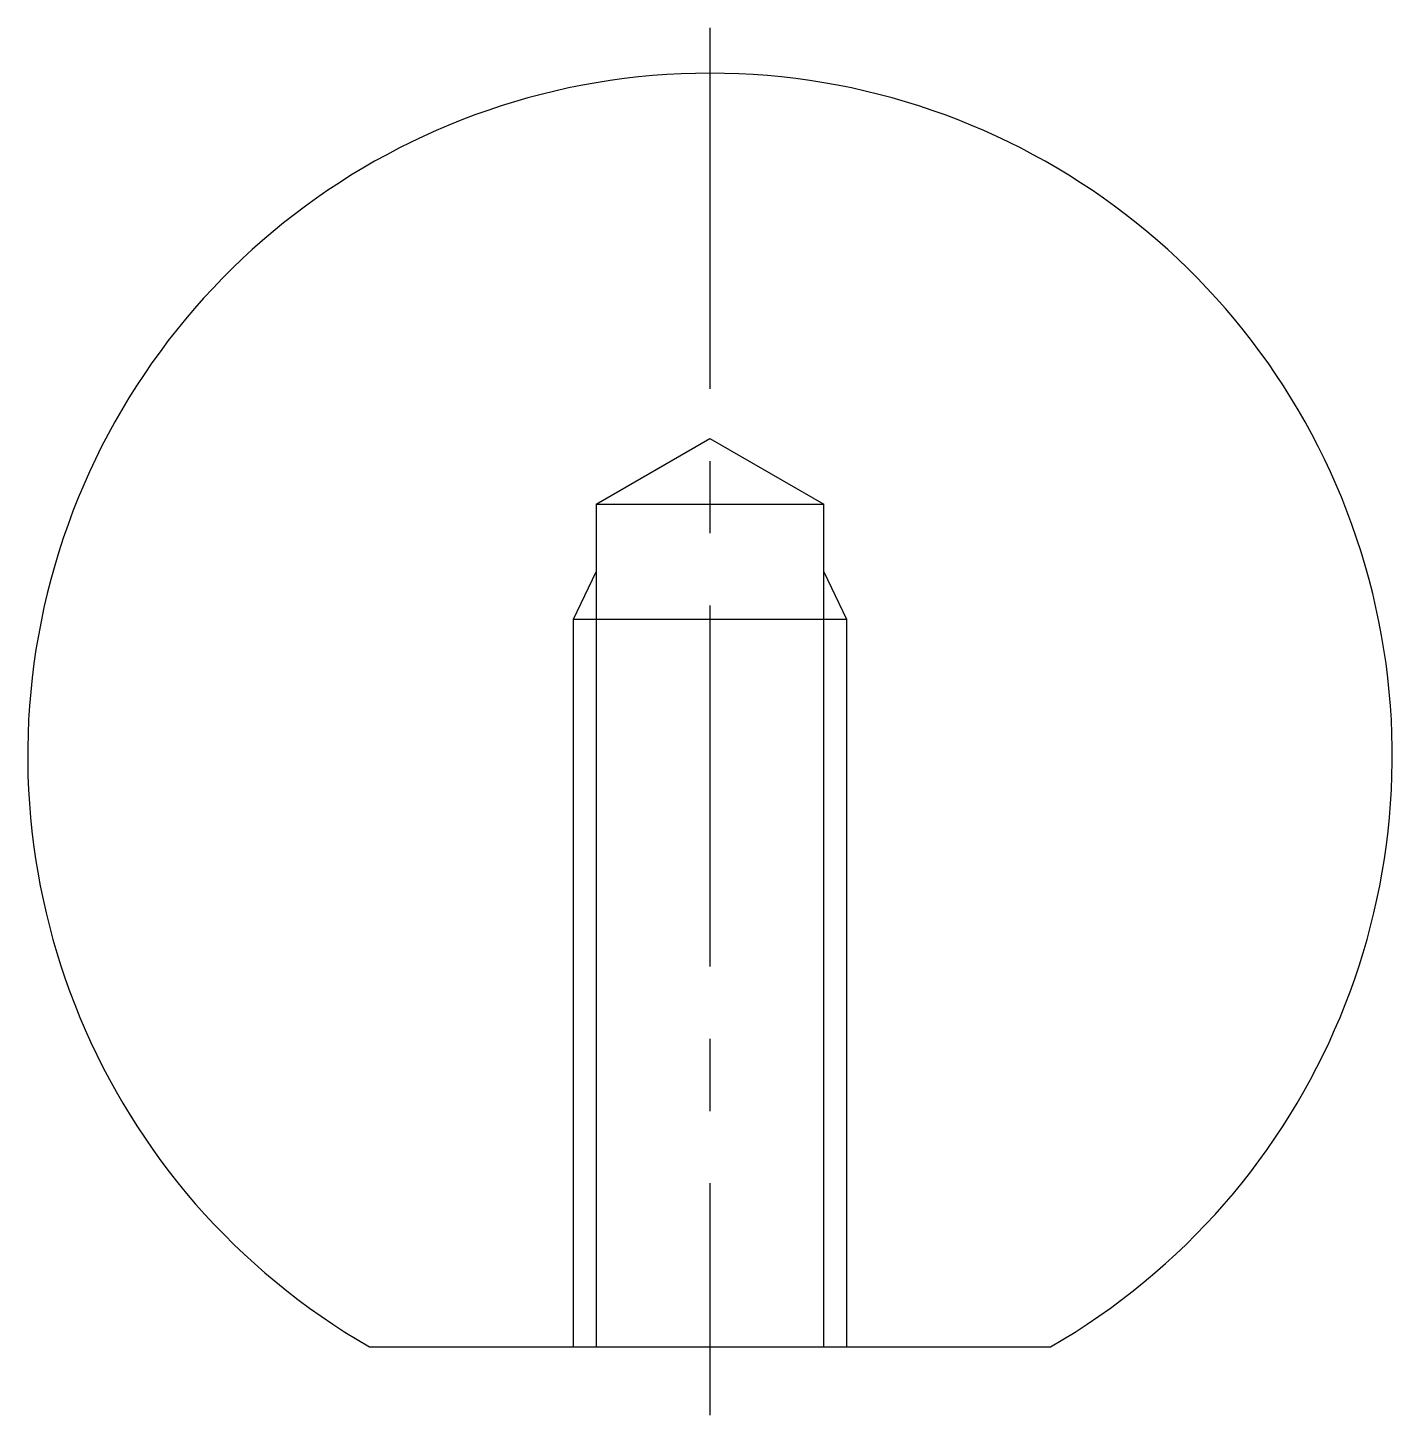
# Model space of a CAD drawing. Extents: x 10 to 155, y 10 to 110.
# Drawn here: x 124.76 to 154.76, y 79.53 to 110.03 of the extents above; entities outside this region: 2.
import ezdxf

# ---------------------------------------------------------------- set-up
doc = ezdxf.new("R2010")
doc.units = 0
doc.header["$LTSCALE"] = 0.25
doc.linetypes.add('CENTER', pattern=[50.8, 31.75, -6.35, 6.35, -6.35])
doc.layers.get('0').update_dxf_attribs({"linetype": 'CONTINUOUS'})
doc.layers.add('CENTER', color=1, linetype='CENTER')

msp = doc.modelspace()

# ---------------------------------------------------------------- linework, layer by layer
at = {"linetype": 'CONTINUOUS'}
for p, q in [((137.256, 99.557), (139.756, 101.001)), ((139.756, 101.001), (142.256, 99.557)), ((137.256, 99.557), (137.256, 81.027)), ((137.256, 99.557), (142.256, 99.557)), ((142.256, 81.027), (142.256, 99.557)), ((136.756, 97.027), (142.756, 97.027)), ((132.273, 81.027), (147.24, 81.027))]:
    msp.add_line(p, q, dxfattribs=at)
at = {"color": 3, "linetype": 'CONTINUOUS'}
for p, q in [((136.756, 97.027), (137.256, 98.066)), ((142.256, 98.066), (142.756, 97.027)), ((136.756, 81.027), (136.756, 97.027)), ((142.756, 97.027), (142.756, 81.027))]:
    msp.add_line(p, q, dxfattribs=at)
for p, q in [((136.015, 81.027), (136.015, 81.027)), ((139.756, 81.027), (139.757, 81.027))]:
    msp.add_line(p, q)
at = {"linetype": 'CONTINUOUS'}
msp.add_arc((139.756, 94.027), 15, 299.9264, 240.0736, dxfattribs=at)
at = {"layer": 'CENTER', "color": 1, "linetype": 'CENTER'}
msp.add_line((139.756, 110.027), (139.756, 79.527), dxfattribs=at)

# ---------------------------------------------------------------- texts
for s, p in [('PBA 6-30', (10, 25)), ('PBA0630', (10, 10))]:
    msp.add_text(s, height=4).set_placement(p)

doc.saveas('drawing.dxf')
